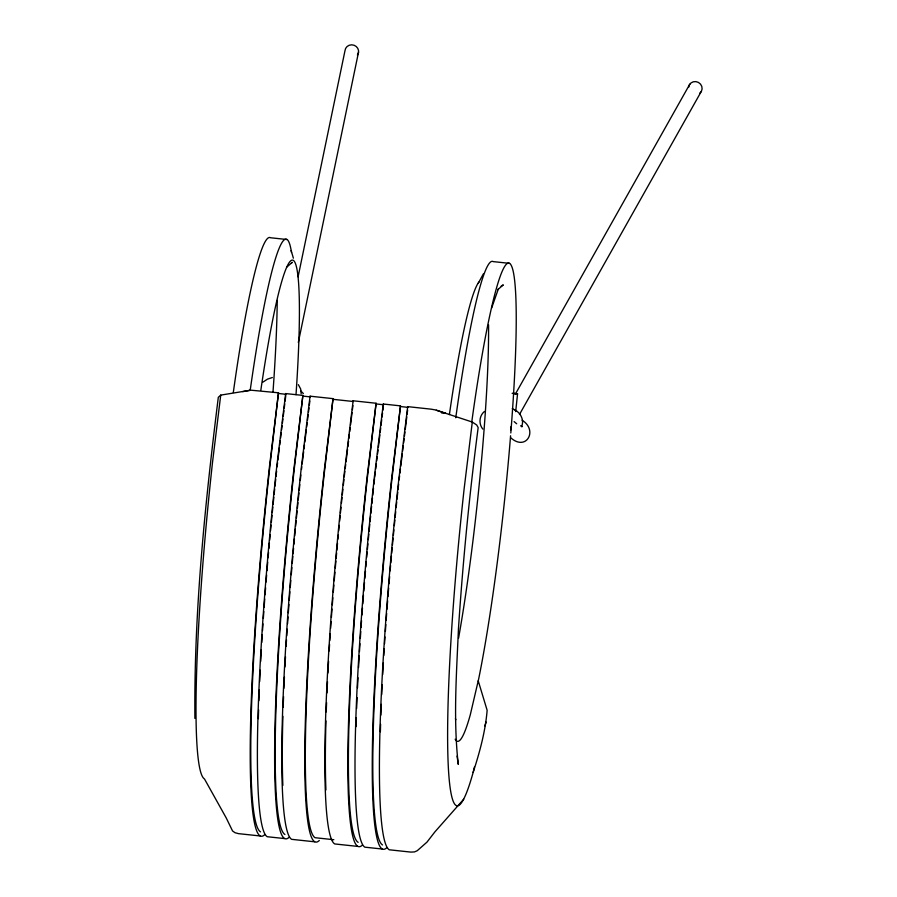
<?xml version="1.0" encoding="UTF-8"?>
<svg xmlns="http://www.w3.org/2000/svg" width="897" height="897" viewBox="0 0 897 897"><rect width="100%" height="100%" fill="white"/><g stroke="black" fill="none" stroke-linecap="round" stroke-linejoin="round"><path stroke-width="1.35" d="M194.884 718.385C193.954 610.958 205.077 503.822 218.307 397.337L220.729 395.117L250.868 390.184L278.485 392.796L269.896 466.081A351.747 30.801 -83.9 0 0 260.511 831.867M463.715 799.216L434.854 831.934L426.972 842.126L417.24 850.715L414.448 851.926L410.804 852.094L389.264 849.784A355.851 31.16 -83.9 0 1 398.761 479.727L407.687 406.633L431.087 409.167L435.572 409.963L472.293 422.05L464.153 488.652A305.025 26.708 -83.9 0 0 473.156 772.373C479.693 752.224 485.4 731.425 487.138 710.301L478.224 680.823M515.685 411.633L517.558 393.828L513.039 393.234M220.729 395.117L212.589 461.708A305.025 26.708 -83.9 0 0 204.46 778.921L226.235 817.952L232.536 830.936L235.003 832.708L238.524 833.649L260.063 835.948M278.485 392.796L269.549 465.891A355.851 31.16 -83.9 0 0 264.761 834.625M284.921 834.479A351.747 30.801 -83.9 0 1 294.294 468.694L302.883 395.409L285.661 393.57L276.736 466.664A355.851 31.16 -83.9 0 0 267.239 836.722L284.472 838.56M277.072 466.855L277.577 462.74M277.913 460.004L279.416 447.681M279.752 444.946L280.245 440.842M280.582 438.095L281.254 432.623M281.591 429.887L282.084 425.772M282.42 423.036L282.925 418.933M283.261 416.197L283.934 410.714M284.259 407.978L284.764 403.874M285.1 401.127L285.773 395.655M302.883 395.409L293.958 468.503A355.851 31.16 -83.9 0 0 289.159 837.237M333.83 839.715L315.071 837.708A351.747 30.801 -83.9 0 1 324.445 471.923L333.034 398.638L310.07 396.182L301.134 469.277A355.851 31.16 -83.9 0 0 291.648 839.334L314.612 841.79M301.482 469.467L301.807 466.732M302.143 463.984L303.657 451.662M303.982 448.926L304.487 444.822M304.823 442.086L306.326 429.764M306.662 427.017L307.166 422.913M307.503 420.177L308.164 414.694M308.501 411.958L309.005 407.855M309.342 405.108L309.835 401.004M333.034 398.638L324.109 471.732A355.851 31.16 -83.9 0 0 319.31 840.467M358.138 842.328A351.747 30.801 -83.9 0 1 367.512 476.542L376.101 403.258L353.138 400.791L344.201 473.885A355.851 31.16 -83.9 0 0 334.716 843.942L357.69 846.398M344.885 471.34L344.549 474.076A351.747 30.801 -83.9 0 0 344.246 476.823M345.21 468.604L345.715 464.489M346.051 461.753L347.554 449.431M347.89 446.695L348.563 441.212M348.899 438.476L349.393 434.372M349.729 431.636L350.234 427.521M350.57 424.786L352.073 412.463M352.409 409.727L352.913 405.612M376.101 403.258L367.176 476.341A355.851 31.16 -83.9 0 0 362.377 845.075M382.537 844.94A351.747 30.801 -83.9 0 1 391.922 479.155L400.511 405.87L383.277 404.02L374.352 477.114A355.851 31.16 -83.9 0 0 364.866 847.172L382.088 849.011M374.688 477.305L375.361 471.833M375.697 469.086L376.37 463.614M376.695 460.879L377.2 456.764M377.536 454.028L378.041 449.924M378.377 447.188L379.88 434.866M380.216 432.119L380.709 428.015M381.046 425.279L381.718 419.796M382.055 417.06L382.559 412.956M382.884 410.209L383.389 406.106M400.511 405.87L391.585 478.953A355.851 31.16 -83.9 0 0 386.786 847.687M399.098 479.917L399.602 475.814M399.939 473.078L400.432 468.963M400.768 466.227L402.282 453.904M402.607 451.169L403.28 445.686M403.616 442.95L404.121 438.846M404.446 436.099L404.951 431.995M405.287 429.259L406.79 416.937M407.126 414.201L407.63 410.086M298.096 276.792L344.986 50.703A6.828 6.481 11.7 0 1 354.023 45.231A6.828 6.481 11.7 0 1 357.421 55.087M298.331 342.419L358.576 51.936M473.156 772.373L474.401 767.047M484.851 725.897L486.14 722.074M491.634 308.03L498.429 288.733M521.493 426.759C524.498 420.603 520.854 412.9 514.945 409.996M478.179 283.396L483.337 273.955M515.248 394.321L689.827 84.127M519.498 414.448L700.961 92.032M484.458 411.465C479.177 415.636 478.516 423.945 482.788 429.058M263.034 382.077L267.407 379.173L272.34 377.525M286.827 267.048L292.332 262.294L291.368 263.045M497.801 289.641L503.307 284.887L501.143 286.165M250.218 390.285L242.717 391.63M517.558 393.828L512.142 393.357M286.905 239.51L270.569 237.761A240.474 21.057 -83.9 0 0 233.31 392.482M509.552 263.359L493.215 261.61A240.474 21.057 -83.9 0 0 455.766 417.755M278.754 393.514L285.941 394.288L285.661 393.57M303.164 396.126L310.34 396.9L310.07 396.182M333.314 399.356L353.407 401.508L353.138 400.791M376.381 403.964L383.557 404.738L383.277 404.02M400.791 406.588L407.967 407.35M441.559 412.923L445.686 413.36L436.357 410.209M522.424 426.613L520.608 425.795M512.265 408.628L516.044 410.557M510.83 437.871C526.449 451.673 538.222 430.067 522.144 420.267M472.293 422.05L476.722 425.01L478.168 427.611C469.423 494.505 462.863 561.679 458.445 629.01C456.528 674.062 453.198 719.372 458.255 764.334L457.078 756.048M514.127 421.612L516.672 423.765M300.719 390.868L303.354 393.525M298.365 384.667L300.686 389.018L301.168 393.749M455.407 718.71L455.844 719.753M291.177 250.555L293.364 258.168M688.683 87.244A6.828 6.425 29.4 0 1 698.427 82.423A6.828 6.425 29.4 0 1 699.783 93.243M510.931 426.714A6.828 6.425 29.4 0 1 510.673 430.067M258.347 718.71A351.747 30.801 -83.9 0 1 258.594 709.863M258.908 700.692A351.747 30.801 -83.9 0 1 259.323 689.871M259.682 681.529A351.747 30.801 -83.9 0 1 260.231 670.149M260.679 661.448A351.747 30.801 -83.9 0 1 261.341 649.686M261.778 642.443A351.747 30.801 -83.9 0 1 262.272 634.56M262.529 630.569A351.747 30.801 -83.9 0 1 262.967 623.841M263.337 618.392A351.747 30.801 -83.9 0 1 263.819 611.53M264.122 607.37A351.747 30.801 -83.9 0 1 264.738 599.005M265.064 594.789A351.747 30.801 -83.9 0 1 265.613 587.737M266.061 582.063A351.747 30.801 -83.9 0 1 266.633 574.955M266.992 570.671A351.747 30.801 -83.9 0 1 267.71 562.116M268.08 557.833A351.747 30.801 -83.9 0 1 268.551 552.462M268.921 548.403A351.747 30.801 -83.9 0 1 269.403 542.954M269.661 540.218A351.747 30.801 -83.9 0 1 270.165 534.735M270.546 530.609A351.747 30.801 -83.9 0 1 271.073 525.081M271.343 522.312A351.747 30.801 -83.9 0 1 272.015 515.371M272.284 512.591A351.747 30.801 -83.9 0 1 272.845 507.029M273.125 504.249A351.747 30.801 -83.9 0 1 273.832 497.286M274.112 494.505A351.747 30.801 -83.9 0 1 274.695 488.943M274.987 486.174A351.747 30.801 -83.9 0 1 275.727 479.245M276.018 476.475A351.747 30.801 -83.9 0 1 276.624 470.97M282.858 785.38A351.747 30.801 -83.9 0 1 282.891 716.299M283.172 707.273A351.747 30.801 -83.9 0 1 283.564 696.588M283.901 688.335A351.747 30.801 -83.9 0 1 284.427 677.056M284.932 666.976A351.747 30.801 -83.9 0 1 285.493 656.727M286.098 646.356A351.747 30.801 -83.9 0 1 286.502 639.819M286.76 635.838A351.747 30.801 -83.9 0 1 287.197 629.156M287.556 623.74A351.747 30.801 -83.9 0 1 288.038 616.901M288.329 612.763A351.747 30.801 -83.9 0 1 288.935 604.41M289.249 600.216A351.747 30.801 -83.9 0 1 289.899 591.762M290.236 587.513A351.747 30.801 -83.9 0 1 290.807 580.415M291.278 574.719A351.747 30.801 -83.9 0 1 291.873 567.588M292.243 563.305A351.747 30.801 -83.9 0 1 292.837 556.42M293.084 553.718A351.747 30.801 -83.9 0 1 293.566 548.291M293.936 544.199A351.747 30.801 -83.9 0 1 294.44 538.727M294.698 535.98A351.747 30.801 -83.9 0 1 295.348 529.084M295.606 526.315A351.747 30.801 -83.9 0 1 296.145 520.765M296.414 517.984A351.747 30.801 -83.9 0 1 297.109 511.032M297.389 508.251A351.747 30.801 -83.9 0 1 297.95 502.679M298.23 499.898A351.747 30.801 -83.9 0 1 298.959 492.946M299.25 490.166A351.747 30.801 -83.9 0 1 299.833 484.627M300.282 480.478A351.747 30.801 -83.9 0 1 300.876 474.962M325.925 789.988A351.747 30.801 -83.9 0 1 325.959 720.919M326.239 711.882A351.747 30.801 -83.9 0 1 326.575 702.553M326.979 692.944A351.747 30.801 -83.9 0 1 327.495 681.675M327.921 673.042A351.747 30.801 -83.9 0 1 328.56 661.336M329.165 650.964A351.747 30.801 -83.9 0 1 329.569 644.427M329.827 640.458A351.747 30.801 -83.9 0 1 330.264 633.764M330.623 628.349A351.747 30.801 -83.9 0 1 331.105 621.509M331.397 617.371A351.747 30.801 -83.9 0 1 332.002 609.029M332.316 604.825A351.747 30.801 -83.9 0 1 332.865 597.783M333.303 592.121A351.747 30.801 -83.9 0 1 333.875 585.023M334.222 580.751A351.747 30.801 -83.9 0 1 334.94 572.196M335.31 567.913A351.747 30.801 -83.9 0 1 335.904 561.029M336.151 558.326A351.747 30.801 -83.9 0 1 336.633 552.911M336.88 550.186A351.747 30.801 -83.9 0 1 337.507 543.335M337.889 539.209A351.747 30.801 -83.9 0 1 338.281 535.072M338.685 530.923A351.747 30.801 -83.9 0 1 339.212 525.373M339.627 521.213A351.747 30.801 -83.9 0 1 340.176 515.652M340.456 512.86A351.747 30.801 -83.9 0 1 341.017 507.298M341.443 503.116A351.747 30.801 -83.9 0 1 342.026 497.555M342.318 494.785A351.747 30.801 -83.9 0 1 342.901 489.235M343.349 485.086A351.747 30.801 -83.9 0 1 343.943 479.57M356.031 726.66A351.747 30.801 -83.9 0 1 356.3 717.723M356.625 708.473A351.747 30.801 -83.9 0 1 357.062 697.563M357.499 687.741A351.747 30.801 -83.9 0 1 358.004 677.717M358.542 667.514A351.747 30.801 -83.9 0 1 359.226 655.685M359.473 651.592A351.747 30.801 -83.9 0 1 359.977 643.687M360.325 638.339A351.747 30.801 -83.9 0 1 360.773 631.578M361.054 627.485A351.747 30.801 -83.9 0 1 361.547 620.601M361.951 615.05A351.747 30.801 -83.9 0 1 362.466 608.054M362.792 603.838A351.747 30.801 -83.9 0 1 363.453 595.35M363.79 591.101A351.747 30.801 -83.9 0 1 364.496 582.557M364.855 578.273A351.747 30.801 -83.9 0 1 365.46 571.142M365.819 566.949A351.747 30.801 -83.9 0 1 366.301 561.556M366.66 557.497A351.747 30.801 -83.9 0 1 367.153 552.047M367.4 549.312A351.747 30.801 -83.9 0 1 367.916 543.817M368.297 539.68A351.747 30.801 -83.9 0 1 368.824 534.152M369.093 531.383A351.747 30.801 -83.9 0 1 369.766 524.442M370.046 521.662A351.747 30.801 -83.9 0 1 370.607 516.089M370.887 513.308A351.747 30.801 -83.9 0 1 371.593 506.345M371.885 503.565A351.747 30.801 -83.9 0 1 372.457 498.014M372.76 495.234A351.747 30.801 -83.9 0 1 373.488 488.316M373.937 484.178A351.747 30.801 -83.9 0 1 374.542 478.673M380.373 731.773A351.747 30.801 -83.9 0 1 380.586 724.215M380.889 715.088A351.747 30.801 -83.9 0 1 381.292 704.313M381.718 694.592A351.747 30.801 -83.9 0 1 382.189 684.646M382.705 674.522A351.747 30.801 -83.9 0 1 383.367 662.748M383.804 655.505A351.747 30.801 -83.9 0 1 384.208 648.946M384.555 643.631A351.747 30.801 -83.9 0 1 384.992 636.904M385.374 631.466A351.747 30.801 -83.9 0 1 385.856 624.592M386.147 620.444A351.747 30.801 -83.9 0 1 386.663 613.47M386.977 609.265A351.747 30.801 -83.9 0 1 387.639 600.799M387.975 596.55A351.747 30.801 -83.9 0 1 388.659 588.017M389.018 583.745A351.747 30.801 -83.9 0 1 389.623 576.614M390.105 570.907A351.747 30.801 -83.9 0 1 390.576 565.525M390.823 562.823A351.747 30.801 -83.9 0 1 391.428 556.017M391.686 553.292A351.747 30.801 -83.9 0 1 392.191 547.809M392.449 545.051A351.747 30.801 -83.9 0 1 393.099 538.144M393.368 535.374A351.747 30.801 -83.9 0 1 393.906 529.835M394.31 525.664A351.747 30.801 -83.9 0 1 394.871 520.092M395.151 517.311A351.747 30.801 -83.9 0 1 395.712 511.75M396.138 507.567A351.747 30.801 -83.9 0 1 396.721 502.006M397.012 499.237A351.747 30.801 -83.9 0 1 397.752 492.307M398.044 489.549A351.747 30.801 -83.9 0 1 398.649 484.032M471.71 422.375A240.474 21.057 -83.9 0 1 509.07 263.157A240.474 21.057 -83.9 0 1 510.808 432.971M510.584 435.774A240.474 21.057 -83.9 0 1 478.65 679.04L470.32 714.674A240.474 21.057 -83.9 0 1 455.171 739.184M260.848 390.139A220.438 19.297 -83.9 0 1 292.613 260.108A220.438 19.297 -83.9 0 1 296.01 394.669M277.229 300.405A240.474 21.057 -83.9 0 1 272.98 392.146M250.252 389.96A240.474 21.057 -83.9 0 1 291.491 252.517M488.551 324.759A220.438 19.297 -83.9 0 1 458.558 638.216M449.397 414.571A220.438 19.297 -83.9 0 1 478.886 282.129"/></g></svg>
